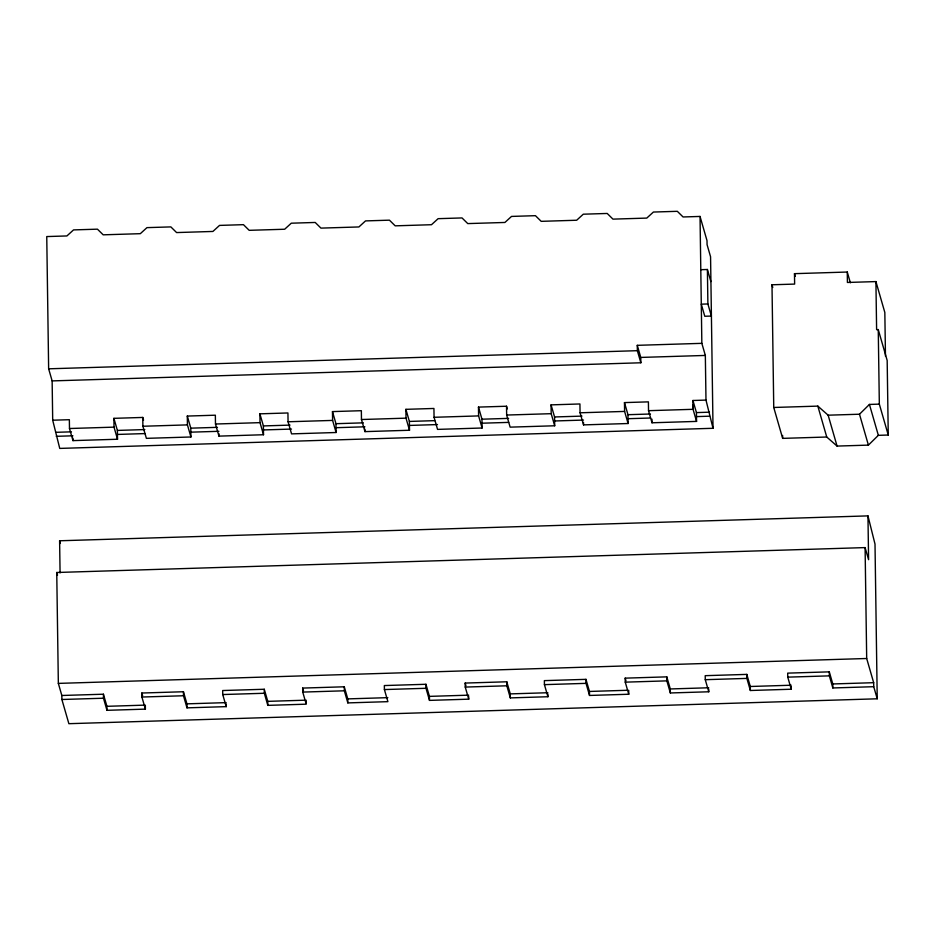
<?xml version="1.0" encoding="UTF-8"?>
<svg xmlns="http://www.w3.org/2000/svg" width="935" height="935" viewBox="0 0 935 935"><rect width="100%" height="100%" fill="white"/><g stroke="black" fill="none" stroke-linecap="round" stroke-linejoin="round"><path stroke-width="1.4" d="M817.833 406.117L828.141 415.187L859.487 414.217L869.433 404.434L879.332 404.13L888.25 435.02L878.351 435.336L868.405 445.118L837.07 446.077L826.75 437.019L817.833 406.117L773.748 407.473L771.994 284.778L794.633 284.088L794.481 273.663L847.274 272.038L850.371 282.779M700.034 216.441L683.064 216.967L677.326 211.31L653.401 212.046L646.786 218.089L612.951 219.129L607.212 213.46L583.288 214.197L576.673 220.239L541.19 221.338L535.451 215.681L511.527 216.417L504.912 222.46L467.769 223.594L462.03 217.937L438.118 218.673L431.491 224.716L395.189 225.838L389.451 220.169L365.527 220.905L358.911 226.948L320.95 228.117L315.212 222.46L291.288 223.196L284.672 229.239L249.189 230.326L243.451 224.669L219.526 225.405L212.911 231.448L176.598 232.57L170.86 226.901L146.947 227.637L140.32 233.68L103.189 234.825L97.45 229.168L73.538 229.905L66.911 235.947L46.75 236.567L48.643 368.811L52.138 380.907L52.699 420.212L59.746 448.414L713.019 428.288L710.565 256.751L707.07 244.643L707.012 240.646L700.034 216.441L701.846 343.344L705.341 355.44L705.983 400.087L713.019 428.288M700.794 269.701L707.398 269.49L710.88 281.587M885.468 356.153L884.837 312.477L875.92 281.587L847.414 282.464L847.274 272.038M707.888 303.957L701.285 304.167L704.78 316.264L711.383 316.065L707.888 303.957L707.398 269.49M888.25 435.02L887.175 360.478L878.257 329.576L876.609 329.623L875.92 281.587M52.138 380.907L640.849 362.78L637.354 350.683L637.284 345.331L701.846 343.344M48.643 368.811L637.354 350.683M637.284 345.331L640.767 357.427L705.341 355.44M52.699 420.212L69.354 419.698L69.482 428.51L72.977 440.619L117.518 439.24L117.389 430.427L113.895 418.331L142.763 417.442L143.546 420.131M142.763 417.442L142.891 426.255L146.386 438.351L190.927 436.984L187.432 424.887L187.304 416.063L215.354 415.198L215.482 424.022L218.965 436.119L263.506 434.74L263.389 425.928L259.895 413.831L287.933 412.966L288.062 421.778L291.556 433.875L336.097 432.508L335.969 423.695L332.474 411.599L361.354 410.699L361.471 419.523L364.966 431.619L409.507 430.252L409.378 421.428L405.895 409.331L433.933 408.466L434.062 417.291L437.557 429.387L482.098 428.008L481.969 419.196L478.475 407.099L506.525 406.234L507.296 408.922M506.525 406.234L506.653 415.046L510.136 427.143L554.689 425.776L551.194 413.679L551.066 404.867L579.934 403.967L580.062 412.791L583.557 424.887L628.098 423.52L627.969 414.696L624.475 402.599L648.399 401.863L648.528 410.687L652.011 422.784L696.552 421.404L696.435 412.592L692.94 400.496L705.983 400.087M692.999 404.504L693.069 409.308L696.552 421.404M69.482 428.51L114.023 427.143L117.518 439.24M142.891 426.255L187.432 424.887M215.482 424.022L260.023 422.643L263.506 434.74M288.062 421.778L332.603 420.411L336.097 432.508M361.471 419.523L406.012 418.155L409.507 430.252M434.062 417.291L478.603 415.911L482.098 428.008M506.653 415.046L551.194 413.679M580.062 412.791L624.603 411.423L628.098 423.52M648.528 410.687L693.069 409.308L692.94 400.496M56.193 432.309L71.457 431.841M117.389 430.427L144.808 429.574M187.304 416.063L190.798 428.16L217.446 427.342M263.389 425.928L290.025 425.109M335.969 423.695L363.399 422.842M409.378 421.428L434.623 420.656M481.969 419.196L508.617 418.377M551.066 404.867L554.56 416.963L581.979 416.11M627.969 414.696L650.479 414.006M696.435 412.592L709.478 412.183M56.252 436.318L72.907 435.803M117.448 434.436L144.867 433.583M190.857 432.169L218.895 431.304M263.448 429.936L291.486 429.072M336.027 427.704L364.895 426.804M409.436 425.437L437.486 424.572M482.028 423.204L508.675 422.386M554.619 420.972L583.487 420.072M628.028 418.705L650.538 418.015M696.493 416.601L709.536 416.192M773.748 407.473L782.665 438.375L826.75 437.019M60.074 572.91L59.606 540.781L867.96 515.886L875.008 544.088L877.229 698.796L68.874 723.69L61.885 699.497L61.827 695.488L58.344 683.391L56.743 572.489L865.097 547.594L868.592 559.691L867.96 515.886M58.344 683.391L866.687 658.497L873.676 682.69L873.734 686.699L877.229 698.796M61.827 695.488L103.423 694.214L106.917 706.311L106.976 710.319L145.393 709.127L145.334 705.13M145.393 709.127L141.898 697.031L141.839 693.022L183.435 691.748L186.93 703.845L186.988 707.853L226.223 706.638L226.188 703.973M468.692 696.505L468.727 699.17L429.492 700.385L429.434 696.376L425.939 684.28L384.343 685.554L384.402 689.562L387.896 701.659L347.832 702.898L347.773 698.889L344.279 686.793L302.683 688.078L302.741 692.087L306.236 704.184L267.819 705.364L267.761 701.355L264.278 689.259L222.682 690.533L222.74 694.541L226.223 706.638M468.727 699.17L465.244 687.073L465.186 683.064L506.782 681.79L510.276 693.887L510.323 697.896L547.922 696.739L547.875 694.062M628.694 690.24L628.752 694.249L589.517 695.453L589.459 691.444L585.965 679.348L544.369 680.633L544.427 684.642L547.922 696.739M628.752 694.249L625.258 682.153L625.199 678.144L666.795 676.858L670.29 688.955L670.348 692.964L708.765 691.783L708.73 689.107M791.209 686.571L791.244 689.235L750.361 690.497L750.302 686.489L746.808 674.392L705.212 675.678L705.271 679.687L708.765 691.783M873.734 686.699L832.84 687.961L832.781 683.952L829.298 671.856L787.702 673.13L787.761 677.139L791.244 689.235M61.885 699.497L103.481 698.223L106.976 710.319M141.898 697.031L183.494 695.757L186.988 707.853M222.74 694.541L264.336 693.267L267.819 705.364M302.741 692.087L344.337 690.801L347.832 702.898M384.402 689.562L425.998 688.289L429.492 700.385M465.244 687.073L506.84 685.799L510.323 697.896M544.427 684.642L586.023 683.356L589.517 695.453M625.258 682.153L666.854 680.867L670.348 692.964M705.271 679.687L746.866 678.401L750.361 690.497M787.761 677.139L829.357 675.865L832.84 687.961M106.917 706.311L143.908 705.165M186.93 703.845L226.165 702.629M267.761 701.355L304.752 700.21M347.773 698.889L387.838 697.65M429.434 696.376L468.669 695.161M510.276 693.887L547.863 692.73M589.459 691.444L627.245 690.287M670.29 688.955L708.707 687.774M750.302 686.489L791.185 685.226M832.781 683.952L873.676 682.69M869.433 404.434L878.351 435.336M859.487 414.217L868.405 445.118M794.481 273.663L795.253 276.351M828.141 415.187L837.07 446.077M771.994 284.778L772.766 287.466M625.199 678.144L625.982 680.832M465.186 683.064L465.957 685.752M302.683 688.078L303.466 690.766M141.839 693.022L142.623 695.71M59.606 540.781L60.389 543.469M56.743 572.489L57.526 575.177M878.257 329.576L879.332 404.13M865.097 547.594L866.687 658.497M829.298 671.856L829.357 675.865M782.63 435.453L782.665 438.375M746.808 674.392L746.866 678.401M666.795 676.858L666.854 680.867M651.964 419.172L652.011 422.784M640.767 357.427L640.849 362.78M624.475 402.599L624.603 411.423M583.522 422.48L583.557 424.887M585.965 679.348L586.023 683.356M554.56 416.963L554.689 425.776M506.782 681.79L506.84 685.799M478.475 407.099L478.603 415.911M425.939 684.28L425.998 688.289M405.895 409.331L406.012 418.155M364.93 429.212L364.966 431.619M344.279 686.793L344.337 690.801M332.474 411.599L332.603 420.411M306.177 700.175L306.212 702.84M264.278 689.259L264.336 693.267M259.895 413.831L260.023 422.643M218.93 433.711L218.965 436.119M190.798 428.16L190.927 436.984M183.435 691.748L183.494 695.757M113.895 418.331L114.023 427.143M103.423 694.214L103.481 698.223M72.942 438.211L72.977 440.619"/></g></svg>
